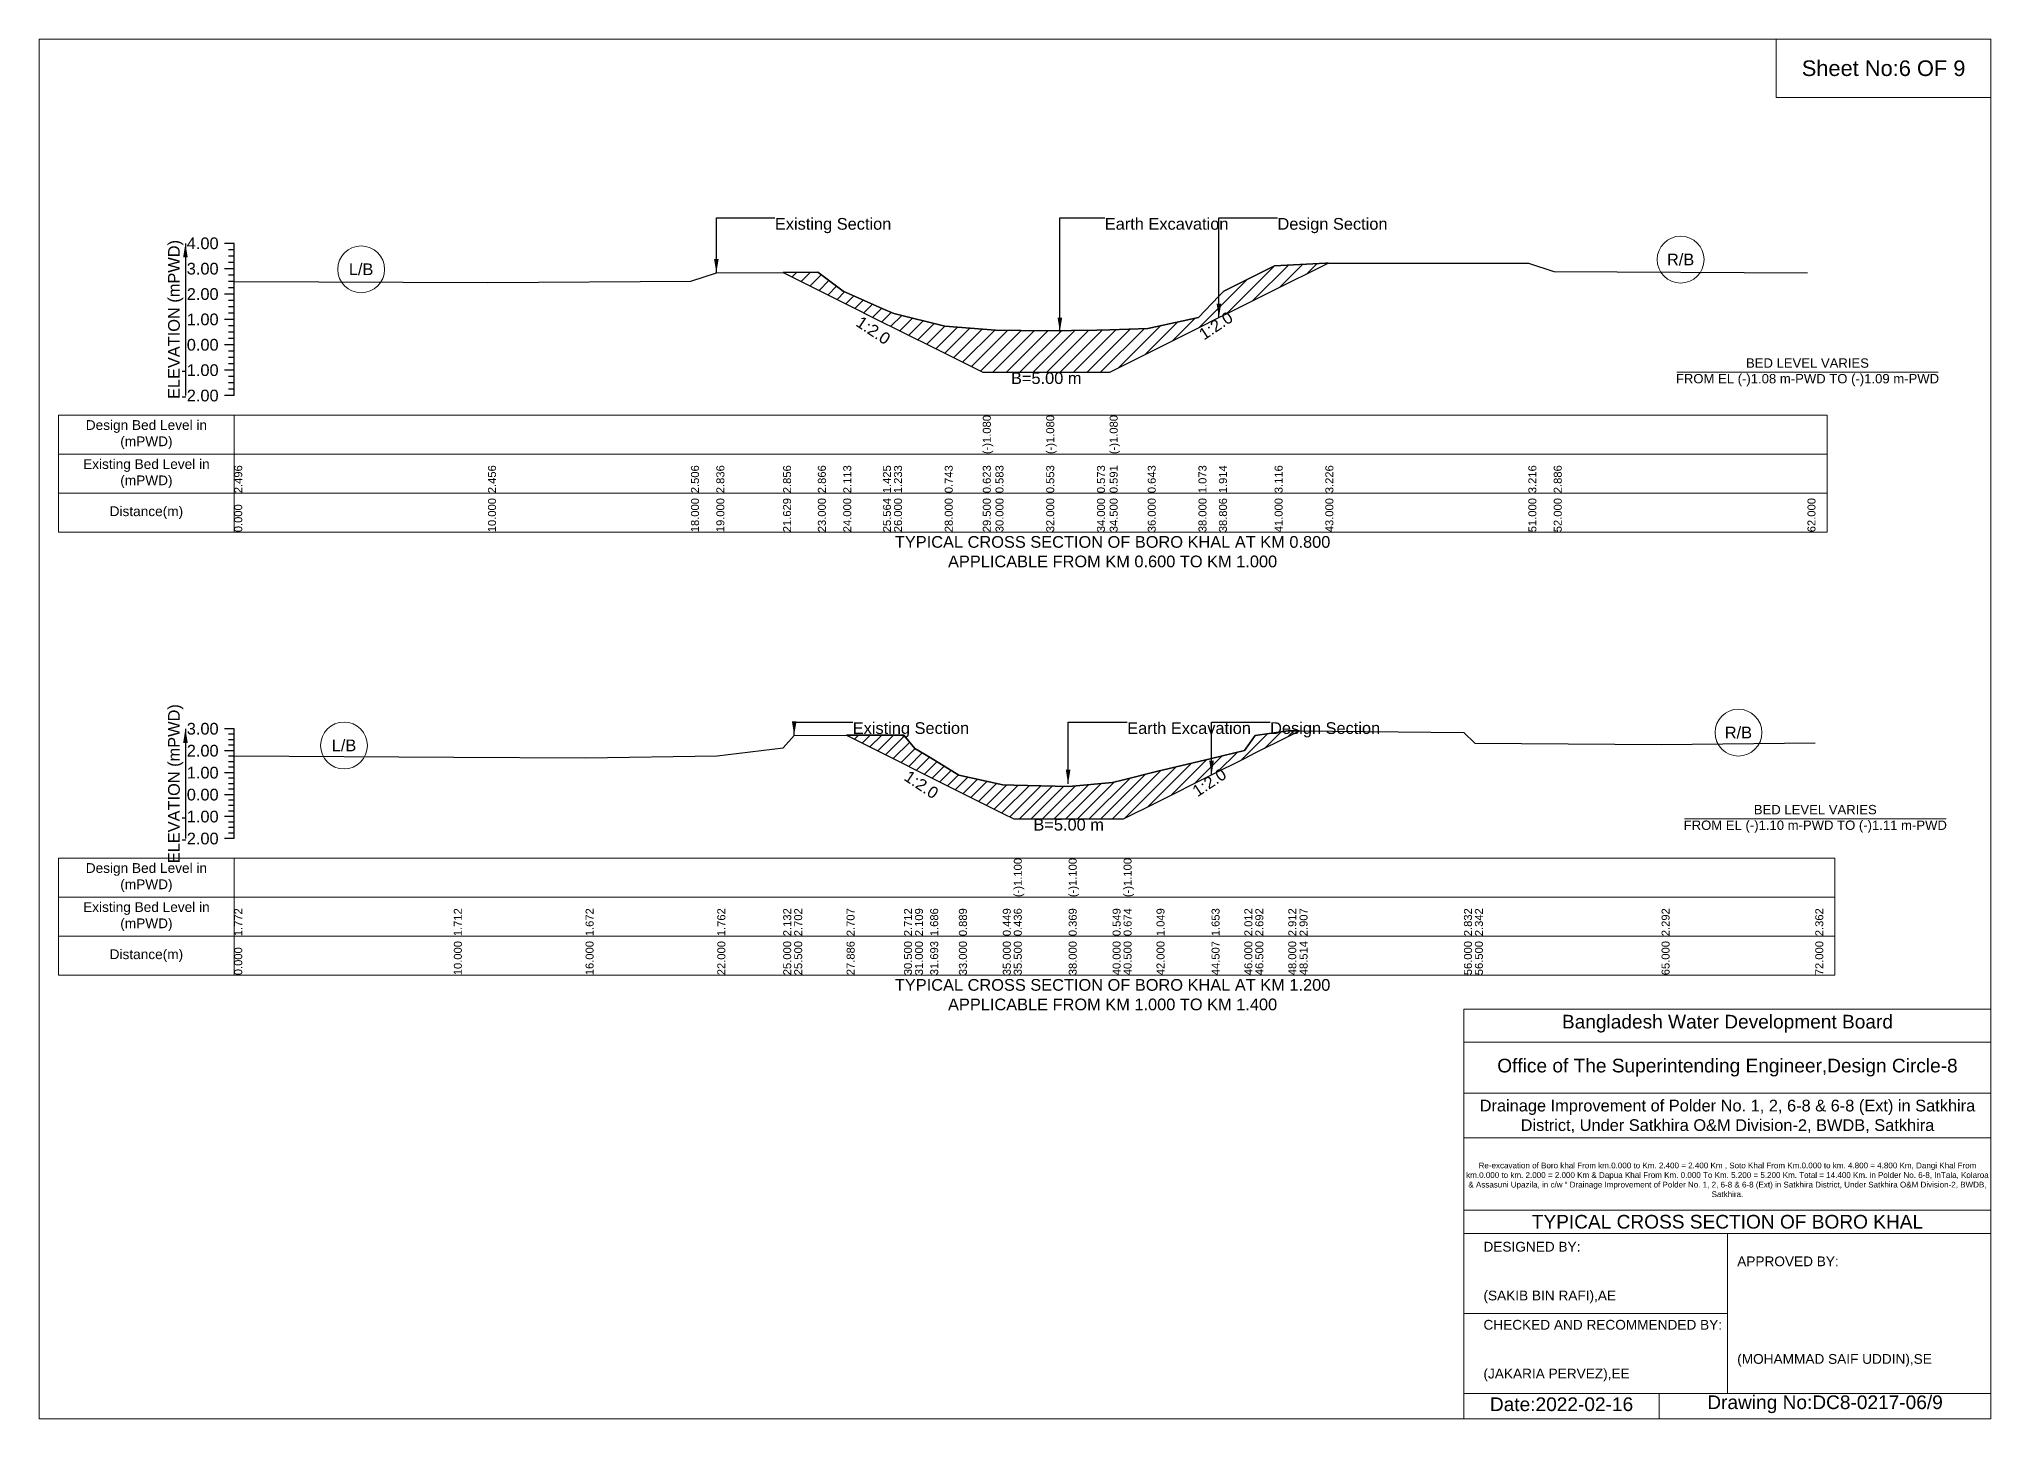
# Model space of a CAD drawing. Header units: inches. Extents: x 91000 to 538000, y -5656 to 0.
# Drawn here: x 270000 to 278000, y -5656 to 0 of the extents above; entities that cross this region are included whole.
import ezdxf

# ---------------------------------------------------------------- set-up
doc = ezdxf.new("R2010")
doc.units = ezdxf.units.IN
doc.header["$LTSCALE"] = 7
doc.header["$MEASUREMENT"] = 0
for name, color, linetype, lineweight in [('Cross section Data Border', 7, 'Continuous', 9), ('Cross Section Labels', 7, 'Continuous', 9), ('Existing_Bed_Level for Xsection', 7, 'Continuous', 25)]:
    doc.layers.add(name, color=color, linetype=linetype, lineweight=lineweight)
doc.styles.get("Standard").update_dxf_attribs({"font": 'arial.ttf'})
doc.dimstyles.get("Standard").update_dxf_attribs({"dimtxt": 45, "dimasz": 60, "dimexe": 0.18, "dimexo": 0.0625, "dimgap": 0.09, "dimtad": 0, "dimtih": 1, "dimtoh": 1, "dimdec": 4, "dimzin": 0, "dimdsep": 46, "dimtxsty": 'Standard', "dimcen": 0.09, "dimadec": 0, "dimazin": 0, "dimtfac": 1, "dimtdec": 4, "dimtofl": 0, "dimtmove": 0, "dimatfit": 3, "dimfxl": 1, "dimtolj": 1, "dimtzin": 0, "dimarcsym": 0})

msp = doc.modelspace()

# ---------------------------------------------------------------- hatches: boundary and pattern name
at = {"layer": 'Existing_Bed_Level for Xsection'}
h = msp.add_hatch(dxfattribs=at)
h.set_pattern_fill('ANSI31', color=256, scale=312, style=0)
h.paths.add_polyline_path([(273049.37143, -956.51771), (273192, -1027.832), (273296, -1079.832), (273458.68571, -1161.17486), (273504, -1183.832), (273712, -1287.832), (273868, -1365.832), (273920, -1365.832), (274128, -1365.832), (274336, -1365.832), (274388, -1365.832), (274544, -1287.832), (274752, -1183.832), (274835.80948, -1141.92726), (274856, -1131.832), (275064, -1027.832), (275272, -923.832), (275283.61895, -918.02252), (275272, -918.008), (275064, -929.448), (274856, -1033.448), (274835.80948, -1054.50672), (274752, -1141.92), (274544, -1186.64), (274388, -1192.1), (274336, -1193.92), (274128, -1196), (273920, -1192.88), (273868, -1188.72), (273712, -1176.24), (273504, -1125.28), (273458.68571, -1105.34171), (273296, -1033.76), (273192, -955.448)])
h = msp.add_hatch(dxfattribs=at)
h.set_pattern_fill('ANSI31', color=256, scale=270, style=0)
h.paths.add_polyline_path([(273309.78088, -2853.60044), (273545, -2971.21), (273590, -2993.71), (273652.39044, -3024.90522), (273770, -3083.71), (273950, -3173.71), (273995, -3196.21), (274220, -3196.21), (274400, -3196.21), (274445, -3196.21), (274580, -3128.71), (274805.61765, -3015.90118), (274940, -2948.71), (274985, -2926.21), (275120, -2858.71), (275166.23529, -2835.59235), (275120, -2835.13), (274985, -2854.93), (274940, -2916.13), (274805.61765, -2948.48255), (274580, -3002.8), (274445, -3036.55), (274400, -3047.8), (274220, -3064), (273995, -3058), (273950, -3056.8), (273770, -3017.2), (273652.39044, -2945.45817), (273590, -2907.4), (273545, -2853.13)])

# ---------------------------------------------------------------- linework, layer by layer
at = {"layer": 'Cross section Data Border'}
for points in [[(270080, -1541.512), (277328, -1541.512), (277328, -2021.512), (270080, -2021.512)], [(270080, -3357.21), (277360, -3357.21), (277360, -3837.21), (270080, -3837.21)]]:
    msp.add_lwpolyline(points, close=True, dxfattribs=at)
for points in [[(270800, -1541.512), (270800, -2021.512)], [(270080, -1701.512), (277328, -1701.512)], [(270080, -1861.512), (277328, -1861.512)], [(270800, -3357.21), (270800, -3837.21)], [(270080, -3517.21), (277360, -3517.21)], [(270080, -3677.21), (277360, -3677.21)]]:
    msp.add_lwpolyline(points, dxfattribs=at)
at = {"layer": 'Cross Section Labels'}
for points in [[(270000, 0), (278000, 0), (278000, -5656), (270000, -5656)], [(277120, 0), (278000, 0), (278000, -240), (277120, -240)]]:
    msp.add_lwpolyline(points, close=True, dxfattribs=at)
for points in [[(276712.19427, -1365.832), (277783.80573, -1365.832)], [(276744.19427, -3196.21), (277815.80573, -3196.21)], [(275840, -5656), (275840, -3976), (278000, -3976)], [(275840, -4112), (278000, -4112)], [(275840, -4320), (278000, -4320)], [(275840, -4504), (278000, -4504)], [(275840, -4800), (278000, -4800)], [(275840, -4896), (278000, -4896)], [(276920, -4896), (276920, -5552)], [(275840, -5224), (276920, -5224)], [(275840, -5552), (278000, -5552)], [(276640, -5552), (276640, -5656)]]:
    msp.add_lwpolyline(points, dxfattribs=at)
for centre in [(271320, -944.008), (276728, -903.968), (271250, -2895.43), (276965, -2842.78)]:
    msp.add_circle(centre, 96, dxfattribs=at)
at = {"layer": 'Existing_Bed_Level for Xsection'}
for points in [[(270800, -837.512), (270760, -837.512)], [(270800, -863.512), (270776, -863.512)], [(270800, -1461.512), (270800, -1357.512), (270800, -1253.512), (270800, -1149.512), (270800, -1045.512), (270800, -941.512), (270800, -837.512)], [(270800, -941.512), (270760, -941.512)], [(270800, -889.512), (270776, -889.512)], [(270800, -915.512), (270776, -915.512)], [(270800, -993.928), (271840, -998.088), (272672, -992.888), (272776, -958.568), (273049.37143, -956.51771), (273192, -955.448), (273296, -1033.76), (273458.68571, -1105.34171), (273504, -1125.28), (273712, -1176.24), (273868, -1188.72), (273868, -1188.72), (273920, -1192.88), (274128, -1196), (274128, -1196), (274336, -1193.92), (274388, -1192.1), (274388, -1192.1), (274544, -1186.64), (274752, -1141.92), (274835.80948, -1054.50672), (274856, -1033.448), (275064, -929.448), (275272, -918.008), (275283.61895, -918.02252), (276104, -919.048), (276208, -953.368), (277248, -958.568)], [(270800, -967.512), (270776, -967.512)], [(270800, -993.512), (270776, -993.512)], [(270800, -1019.512), (270776, -1019.512)], [(270800, -1045.512), (270760, -1045.512)], [(270800, -1071.512), (270776, -1071.512)], [(270800, -1097.512), (270776, -1097.512)], [(270800, -1149.512), (270760, -1149.512)], [(270800, -1123.512), (270776, -1123.512)], [(270800, -1175.512), (270776, -1175.512)], [(270800, -1253.512), (270760, -1253.512)], [(270800, -1201.512), (270776, -1201.512)], [(270800, -1227.512), (270776, -1227.512)], [(270800, -1279.512), (270776, -1279.512)], [(270800, -1357.512), (270760, -1357.512)], [(270800, -1305.512), (270776, -1305.512)], [(270800, -1331.512), (270776, -1331.512)], [(270800, -1383.512), (270776, -1383.512)], [(270800, -1409.512), (270776, -1409.512)], [(270800, -1435.512), (270776, -1435.512)], [(270800, -1461.512), (270760, -1461.512)], [(270800, -2827.21), (270760, -2827.21)], [(270800, -2849.71), (270776, -2849.71)], [(270800, -2872.21), (270776, -2872.21)], [(270800, -3277.21), (270800, -3187.21), (270800, -3097.21), (270800, -3007.21), (270800, -2917.21), (270800, -2827.21)], [(270800, -2937.73), (271700, -2943.13), (272240, -2946.73), (272780, -2938.63), (273050, -2905.33), (273095, -2854.03), (273309.78088, -2853.60044), (273545, -2853.13), (273590, -2907.4), (273652.39044, -2945.45817), (273770, -3017.2), (273950, -3056.8), (273995, -3058), (273995, -3058), (274220, -3064), (274220, -3064), (274400, -3047.8), (274445, -3036.55), (274445, -3036.55), (274580, -3002.8), (274805.61765, -2948.48255), (274940, -2916.13), (274985, -2854.93), (275120, -2835.13), (275166.23529, -2835.59235), (275840, -2842.33), (275885, -2886.43), (276650, -2890.93), (277280, -2884.63)], [(270800, -2917.21), (270760, -2917.21)], [(270800, -2894.71), (270776, -2894.71)], [(270800, -2939.71), (270776, -2939.71)], [(270800, -3007.21), (270760, -3007.21)], [(270800, -2962.21), (270776, -2962.21)], [(270800, -2984.71), (270776, -2984.71)], [(270800, -3029.71), (270776, -3029.71)], [(270800, -3097.21), (270760, -3097.21)], [(270800, -3052.21), (270776, -3052.21)], [(270800, -3074.71), (270776, -3074.71)], [(270800, -3119.71), (270776, -3119.71)], [(270800, -3187.21), (270760, -3187.21)], [(270800, -3142.21), (270776, -3142.21)], [(270800, -3164.71), (270776, -3164.71)], [(270800, -3277.21), (270760, -3277.21)], [(270800, -3209.71), (270776, -3209.71)], [(270800, -3232.21), (270776, -3232.21)], [(270800, -3254.71), (270776, -3254.71)]]:
    msp.add_lwpolyline(points, dxfattribs=at)
for points in [[(273049.37143, -956.51771), (273192, -1027.832), (273296, -1079.832), (273458.68571, -1161.17486), (273504, -1183.832), (273712, -1287.832), (273868, -1365.832), (273868, -1365.832), (273920, -1365.832), (274128, -1365.832), (274128, -1365.832), (274336, -1365.832), (274388, -1365.832), (274388, -1365.832), (274544, -1287.832), (274752, -1183.832), (274835.80948, -1141.92726), (274856, -1131.832), (275064, -1027.832), (275272, -923.832), (275283.61895, -918.02252), (275272, -918.008), (275064, -929.448), (274856, -1033.448), (274835.80948, -1054.50672), (274752, -1141.92), (274544, -1186.64), (274388, -1192.1), (274388, -1192.1), (274336, -1193.92), (274128, -1196), (274128, -1196), (273920, -1192.88), (273868, -1188.72), (273868, -1188.72), (273712, -1176.24), (273504, -1125.28), (273458.68571, -1105.34171), (273296, -1033.76), (273192, -955.448)], [(273309.78088, -2853.60044), (273309.78088, -2853.60044), (273545, -2971.21), (273590, -2993.71), (273652.39044, -3024.90522), (273770, -3083.71), (273950, -3173.71), (273995, -3196.21), (273995, -3196.21), (274220, -3196.21), (274220, -3196.21), (274400, -3196.21), (274445, -3196.21), (274445, -3196.21), (274580, -3128.71), (274805.61765, -3015.90118), (274940, -2948.71), (274985, -2926.21), (275120, -2858.71), (275166.23529, -2835.59235), (275120, -2835.13), (274985, -2854.93), (274940, -2916.13), (274805.61765, -2948.48255), (274580, -3002.8), (274445, -3036.55), (274445, -3036.55), (274400, -3047.8), (274220, -3064), (274220, -3064), (273995, -3058), (273995, -3058), (273950, -3056.8), (273770, -3017.2), (273652.39044, -2945.45817), (273590, -2907.4), (273545, -2853.13), (273309.78088, -2853.60044)]]:
    msp.add_lwpolyline(points, close=True, dxfattribs=at)

# ---------------------------------------------------------------- texts
at = {"layer": 'Cross section Data Border', "char_height": 40, "width": 640, "attachment_point": 5}
for s, insert in [('Design Bed Level in (mPWD)', (270440, -1621.512)), ('Existing Bed Level in (mPWD)', (270440, -1781.512)), ('Distance(m)', (270440, -1941.512)), ('Design Bed Level in (mPWD)', (270440, -3437.21)), ('Existing Bed Level in (mPWD)', (270440, -3597.21)), ('Distance(m)', (270440, -3757.21))]:
    msp.add_mtext(s, dxfattribs=dict(at, insert=insert))
at = {"layer": 'Cross Section Labels'}
for s, insert, char_height, attachment_point in [('Sheet No:6 OF 9', (277560, -120), 64, 5), ('Existing Section', (273016, -733.512), 48, 1), ('Earth Excavation', (274368, -733.512), 48, 1), ('Design Section', (275075.80948, -733.512), 48, 1), ('R/B', (276728, -903.968), 48, 5), ('L/B', (271320, -944.008), 48, 5), ('BED LEVEL VARIES ^JFROM EL (-)1.08 m-PWD TO (-)1.09 m-PWD', (277248, -1365.832), 38.4, 5), ('B=5.00 m', (274128, -1365.832), 48, 2), ('TYPICAL CROSS SECTION OF BORO KHAL AT KM 0.800^JAPPLICABLE FROM KM 0.600 TO KM 1.000', (274400, -2101.512), 48, 5), ('Existing Section', (273335, -2800.21), 48, 1), ('Earth Excavation', (274460, -2800.21), 48, 1), ('Design Section', (275045.61765, -2800.21), 48, 1), ('L/B', (271250, -2895.43), 48, 5), ('R/B', (276965, -2842.78), 48, 5), ('B=5.00 m', (274220, -3196.21), 48, 2), ('BED LEVEL VARIES ^JFROM EL (-)1.10 m-PWD TO (-)1.11 m-PWD', (277280, -3196.21), 38.4, 5), ('TYPICAL CROSS SECTION OF BORO KHAL AT KM 1.200^JAPPLICABLE FROM KM 1.000 TO KM 1.400', (274400, -3917.21), 48, 5), ('Bangladesh Water Development Board', (276920, -4036), 56, 5), ('Office of The Superintending Engineer,Design Circle-8', (276920, -4216), 56, 5)]:
    msp.add_mtext(s, dxfattribs=dict(at, insert=insert, char_height=char_height, attachment_point=attachment_point))
at = {"layer": 'Cross Section Labels', "char_height": 48, "attachment_point": 2}
for insert, rotation in [((274809.80948, -1154.92726), 33.690067526), ((273432.68571, -1174.17486), 326.309932474), ((273629.89044, -3036.15522), 326.309932474), ((274783.11765, -3027.15118), 33.690067526)]:
    msp.add_mtext('1:2.0', dxfattribs=dict(at, insert=insert, rotation=rotation))
at = {"layer": 'Cross Section Labels'}
for s, insert, char_height, width, attachment_point in [('Drainage Improvement of Polder No. 1, 2, 6-8 & 6-8 (Ext) in Satkhira District, Under Satkhira O&M Division-2, BWDB, Satkhira', (276920, -4416), 48, 2240, 5), ('Re-excavation of Boro khal From km.0.000 to Km. 2.400 = 2.400 Km , Soto Khal From Km.0.000 to km. 4.800 = 4.800 Km, Dangi Khal From km.0.000 to km. 2.000 = 2.000 Km & Dapua Khal From Km. 0.000 To Km. 5.200 = 5.200 Km. Total = 14.400 Km. in Polder No. 6-8, InTala, Kolaroa & Assasuni Upazila, in c/w “ Drainage Improvement of Polder No. 1, 2, 6-8 & 6-8 (Ext) in Satkhira District, Under Satkhira O&M Division-2, BWDB, Satkhira.', (276920, -4676), 23.56497918, 2160, 5), ('TYPICAL CROSS SECTION OF BORO KHAL', (276920, -4848), 56, 2240, 5), ('DESIGNED BY:^J^J^J(SAKIB BIN RAFI),AE', (275920, -5056), 40, 1120, 4), ('APPROVED BY:^J^J^J^J^J^J(MOHAMMAD SAIF UDDIN),SE', (276960, -5216), 40, 1120, 4), ('CHECKED AND RECOMMENDED BY:^J^J^J(JAKARIA PERVEZ),EE', (275920, -5376), 40, 1120, 4), ('Date:2022-02-16', (276240, -5596), 56, 1120, 5), ('Drawing No:DC8-0217-06/9', (277320, -5596), 56, 1760, 5)]:
    msp.add_mtext(s, dxfattribs=dict(at, insert=insert, char_height=char_height, width=width, attachment_point=attachment_point))
at = {"layer": 'Existing_Bed_Level for Xsection', "rotation": 90}
for s, insert, char_height, attachment_point in [('ELEVATION (mPWD)', (270560, -1149.512), 48, 5), ('(-)1.080', (273868, -1701.512), 32.8, 1), ('(-)1.080', (274128, -1701.512), 32.8, 1), ('(-)1.080', (274388, -1701.512), 32.8, 1), ('2.496', (270800, -1861.512), 32.8, 1), ('2.456', (271840, -1861.512), 32.8, 1), ('2.506', (272672, -1861.512), 32.8, 1), ('2.836', (272776, -1861.512), 32.8, 1), ('2.856', (273049.37143, -1861.512), 32.8, 1), ('2.866', (273192, -1861.512), 32.8, 1), ('2.113', (273296, -1861.512), 32.8, 1), ('1.425', (273458.68571, -1861.512), 32.8, 1), ('1.233', (273504, -1861.512), 32.8, 1), ('0.743', (273712, -1861.512), 32.8, 1), ('0.623', (273868, -1861.512), 32.8, 1), ('0.583', (273920, -1861.512), 32.8, 1), ('0.553', (274128, -1861.512), 32.8, 1), ('0.573', (274336, -1861.512), 32.8, 1), ('0.591', (274388, -1861.512), 32.8, 1), ('0.643', (274544, -1861.512), 32.8, 1), ('1.073', (274752, -1861.512), 32.8, 1), ('1.914', (274835.80948, -1861.512), 32.8, 1), ('3.116', (275064, -1861.512), 32.8, 1), ('3.226', (275272, -1861.512), 32.8, 1), ('3.216', (276104, -1861.512), 32.8, 1), ('2.886', (276208, -1861.512), 32.8, 1), ('0.000', (270800, -2021.512), 32.8, 1), ('10.000', (271840, -2021.512), 32.8, 1), ('18.000', (272672, -2021.512), 32.8, 1), ('19.000', (272776, -2021.512), 32.8, 1), ('21.629', (273049.37143, -2021.512), 32.8, 1), ('23.000', (273192, -2021.512), 32.8, 1), ('24.000', (273296, -2021.512), 32.8, 1), ('25.564', (273458.68571, -2021.512), 32.8, 1), ('26.000', (273504, -2021.512), 32.8, 1), ('28.000', (273712, -2021.512), 32.8, 1), ('29.500', (273868, -2021.512), 32.8, 1), ('30.000', (273920, -2021.512), 32.8, 1), ('32.000', (274128, -2021.512), 32.8, 1), ('34.000', (274336, -2021.512), 32.8, 1), ('34.500', (274388, -2021.512), 32.8, 1), ('36.000', (274544, -2021.512), 32.8, 1), ('38.000', (274752, -2021.512), 32.8, 1), ('38.806', (274835.80948, -2021.512), 32.8, 1), ('41.000', (275064, -2021.512), 32.8, 1), ('43.000', (275272, -2021.512), 32.8, 1), ('51.000', (276104, -2021.512), 32.8, 1), ('52.000', (276208, -2021.512), 32.8, 1), ('62.000', (277248, -2021.512), 32.8, 1), ('ELEVATION (mPWD)', (270560, -3052.21), 48, 5), ('(-)1.100', (273995, -3517.21), 32.8, 1), ('(-)1.100', (274220, -3517.21), 32.8, 1), ('(-)1.100', (274445, -3517.21), 32.8, 1), ('1.772', (270800, -3677.21), 32.8, 1), ('1.712', (271700, -3677.21), 32.8, 1), ('1.672', (272240, -3677.21), 32.8, 1), ('1.762', (272780, -3677.21), 32.8, 1), ('2.132', (273050, -3677.21), 32.8, 1), ('2.702', (273095, -3677.21), 32.8, 1), ('2.707', (273309.78088, -3677.21), 32.8, 1), ('2.712', (273545, -3677.21), 32.8, 1), ('2.109', (273590, -3677.21), 32.8, 1), ('1.686', (273652.39044, -3677.21), 32.8, 1), ('0.889', (273770, -3677.21), 32.8, 1), ('0.449', (273950, -3677.21), 32.8, 1), ('0.436', (273995, -3677.21), 32.8, 1), ('0.369', (274220, -3677.21), 32.8, 1), ('0.549', (274400, -3677.21), 32.8, 1), ('0.674', (274445, -3677.21), 32.8, 1), ('1.049', (274580, -3677.21), 32.8, 1), ('1.653', (274805.61765, -3677.21), 32.8, 1), ('2.012', (274940, -3677.21), 32.8, 1), ('2.692', (274985, -3677.21), 32.8, 1), ('2.912', (275120, -3677.21), 32.8, 1), ('2.907', (275166.23529, -3677.21), 32.8, 1), ('2.832', (275840, -3677.21), 32.8, 1), ('2.342', (275885, -3677.21), 32.8, 1), ('2.292', (276650, -3677.21), 32.8, 1), ('2.362', (277280, -3677.21), 32.8, 1), ('0.000', (270800, -3837.21), 32.8, 1), ('10.000', (271700, -3837.21), 32.8, 1), ('16.000', (272240, -3837.21), 32.8, 1), ('22.000', (272780, -3837.21), 32.8, 1), ('25.000', (273050, -3837.21), 32.8, 1), ('25.500', (273095, -3837.21), 32.8, 1), ('27.886', (273309.78088, -3837.21), 32.8, 1), ('30.500', (273545, -3837.21), 32.8, 1), ('31.000', (273590, -3837.21), 32.8, 1), ('31.693', (273652.39044, -3837.21), 32.8, 1), ('33.000', (273770, -3837.21), 32.8, 1), ('35.000', (273950, -3837.21), 32.8, 1), ('35.500', (273995, -3837.21), 32.8, 1), ('38.000', (274220, -3837.21), 32.8, 1), ('40.000', (274400, -3837.21), 32.8, 1), ('40.500', (274445, -3837.21), 32.8, 1), ('42.000', (274580, -3837.21), 32.8, 1), ('44.507', (274805.61765, -3837.21), 32.8, 1), ('46.000', (274940, -3837.21), 32.8, 1), ('46.500', (274985, -3837.21), 32.8, 1), ('48.000', (275120, -3837.21), 32.8, 1), ('48.514', (275166.23529, -3837.21), 32.8, 1), ('56.000', (275840, -3837.21), 32.8, 1), ('56.500', (275885, -3837.21), 32.8, 1), ('65.000', (276650, -3837.21), 32.8, 1), ('72.000', (277280, -3837.21), 32.8, 1)]:
    msp.add_mtext(s, dxfattribs=dict(at, insert=insert, char_height=char_height, attachment_point=attachment_point))
at = {"layer": 'Existing_Bed_Level for Xsection', "char_height": 48, "attachment_point": 6}
for s, insert in [('4.00', (270736, -837.512)), ('3.00', (270736, -941.512)), ('2.00', (270736, -1045.512)), ('1.00', (270736, -1149.512)), ('0.00', (270736, -1253.512)), ('-1.00', (270736, -1357.512)), ('-2.00', (270736, -1461.512)), ('3.00', (270736, -2827.21)), ('2.00', (270736, -2917.21)), ('1.00', (270736, -3007.21)), ('0.00', (270736, -3097.21)), ('-1.00', (270736, -3187.21)), ('-2.00', (270736, -3277.21))]:
    msp.add_mtext(s, dxfattribs=dict(at, insert=insert))

# ---------------------------------------------------------------- leaders
at = {"layer": 'Cross Section Labels', "annotation_type": 0, "has_hookline": 1, "hookline_direction": 0}
for points, text_width in [([(272776, -958.568), (272776, -733.512), (273015.91, -733.512)], 467.16508), ([(274183.84632, -1199.06913), (274183.84632, -733.512), (274367.91, -733.512)], 496.99318), ([(274835.80948, -1141.92726), (274835.80948, -733.512), (275075.71948, -733.512)], 441.23329), ([(273095, -2854.03), (273095, -2800.21), (273334.91, -2800.21)], 467.16508), ([(274217.61315, -3052.84979), (274217.61315, -2800.21), (274459.91, -2800.21)], 496.99318), ([(274805.61765, -3015.90118), (274805.61765, -2800.21), (275045.52765, -2800.21)], 441.23329)]:
    msp.add_leader(points, dimstyle='Standard', override={"dimasz": 57.6}, dxfattribs=dict(at, text_width=text_width))
at = {"layer": 'Existing_Bed_Level for Xsection'}
for points in [[(270600, -837.512), (270600, -1461.512)], [(270600, -2827.21), (270600, -3277.21)]]:
    msp.add_leader(points, dimstyle='Standard', override={"dimasz": 57.6}, dxfattribs=at)

doc.saveas('drawing.dxf')
